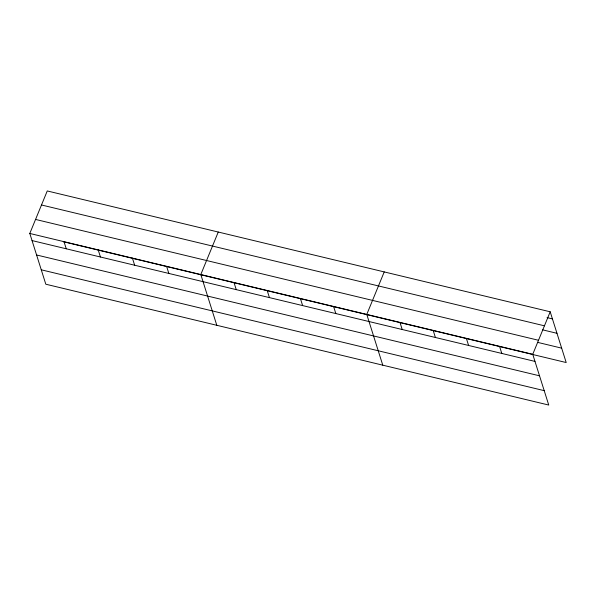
<?xml version="1.0" encoding="UTF-8"?>
<svg xmlns="http://www.w3.org/2000/svg" width="596" height="596" viewBox="0 0 596 596"><rect width="100%" height="100%" fill="white"/><g stroke="black" fill="none" stroke-linecap="round" stroke-linejoin="round"><path stroke-width="0.89" d="M550.197 311.79L532.742 354.3L548.745 405.049L45.803 284.21L29.8 233.453L47.255 190.951L550.197 311.79L566.2 362.547L63.258 241.7M218.255 232.038L200.8 274.54L216.802 325.297M384.226 271.91L366.771 314.42L382.774 365.169M547.061 317.616L552.44 318.912M41.497 204.979L544.439 325.818M542.628 329.856L556.984 333.306M35.559 219.432L538.501 340.271M537.436 342.327L561.663 348.146M29.8 233.453L532.742 354.3M32.042 240.575L534.985 361.414M36.587 254.976L539.522 375.815M41.266 269.809L544.2 390.648M499.545 346.321L501.787 353.443M466.355 338.349L468.598 345.464M433.158 330.37L435.4 337.492M399.961 322.399L402.211 329.514M333.574 306.441L335.824 313.563M300.384 298.469L302.626 305.584M267.187 290.49L269.429 297.613M233.997 282.519L236.24 289.634M166.597 266.323L168.847 273.445M132.401 258.105L134.644 265.227M98.198 249.888L100.441 257.01M64.003 241.671L66.245 248.793"/></g></svg>
